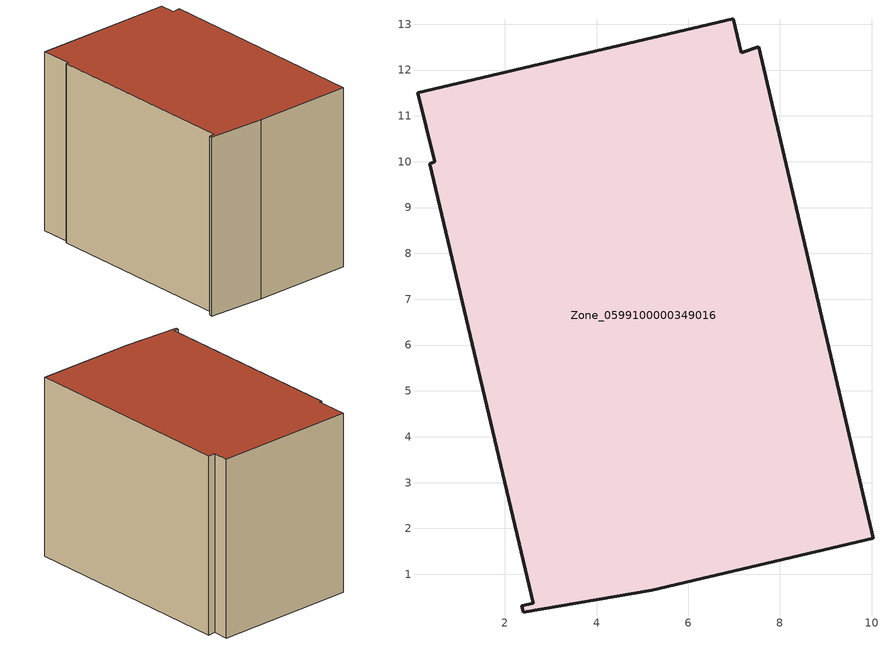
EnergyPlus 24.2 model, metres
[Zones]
Zone_0599100000349016
 floor ground (C_G): 7.54,12.51 10.03,1.79 5.2,0.65 2.4,0.17 2.37,0.31 2.62,0.37 0.36,9.96 0.47,10 0.1,11.5 6.99,13.12 7.16,12.37 z0
 wall outside (C_F): 2.37,0.31 2.4,0.17 5.2,0.65 10.03,1.79 7.54,12.51 7.16,12.37 6.99,13.12 0.1,11.5 0.47,10 0.36,9.96 2.62,0.37 2.37,0.31 z0:8.9
 roof outside (C_R): 10.03,1.79 7.54,12.51 7.16,12.37 6.99,13.12 0.1,11.5 0.47,10 0.36,9.96 2.62,0.37 2.37,0.31 2.4,0.17 5.2,0.65 z8.9
[BUILDING]
Pand.0599100000349016: North Axis=0; Terrain=City; Loads Convergence Tolerance Value=0.04; Temperature Convergence Tolerance Value=0.4; Solar Distribution=FullExterior; Maximum Number of Warmup Days=25; Minimum Number of Warmup Days=1
[Site:Location]
Rotterdam.The.Hague.AP_ZH_NLD Design_Conditions: Latitude=51.96; Longitude=4.45; Time Zone=1; Elevation=-4.5
[SITE:GROUNDTEMPERATURE:BUILDINGSURFACE]
18, 18, 18, 18, 18, 18, 18, 18, 18, 18, 18, 18
[MATERIAL] Thermal Absorptance=0.9; Solar Absorptance=0.7; Visible Absorptance=0.7
Name | Roughness | Thickness | Conductivity | Density | Specific Heat
G.D.1992-2005 | MediumSmooth | 0.15 | 0.06 | 540 | 1210
F.D.1992-2005 | Rough | 0.3 | 0.12 | 1920 | 840
R.D.1992-2005 | MediumRough | 0.2 | 0.08 | 1500 | 1000
[CONSTRUCTION]
C_G: G.D.1992-2005
C_F: F.D.1992-2005
C_R: R.D.1992-2005
[ZONE]
Zone_0599100000349016: Type=1; Multiplier=1; Ceiling Height=Autocalculate; Volume=Autocalculate; Floor Area=autocalculate; Part of Total Floor Area=Yes
[ZONEINFILTRATION:DESIGNFLOWRATE]
Infil_Zone_0599100000349016: Zone or ZoneList or Space or SpaceList=Zone_0599100000349016; Schedule=AlwaysOn; Design Flow Rate Calculation Method=Flow/Area; Flow Rate per Floor Area=0.0021; Constant Term Coefficient=1; Temperature Term Coefficient=0; Velocity Term Coefficient=0; Velocity Squared Term Coefficient=0
[HVACTEMPLATE:ZONE:IDEALLOADSAIRSYSTEM]
Zone_0599100000349016: Maximum Heating Supply Air Temperature=50; Minimum Cooling Supply Air Temperature=13; Maximum Heating Supply Air Humidity Ratio=0.0156; Minimum Cooling Supply Air Humidity Ratio=0.0077; Heating Limit=NoLimit; Cooling Limit=NoLimit; Dehumidification Control Type=ConstantSensibleHeatRatio; Cooling Sensible Heat Ratio=0.7; Dehumidification Setpoint=60; Humidification Control Type=None; Humidification Setpoint=30; Outdoor Air Method=None; Outdoor Air Flow Rate per Person=0.00944; Outdoor Air Flow Rate per Zone Floor Area=0; Outdoor Air Flow Rate per Zone=0; Demand Controlled Ventilation Type=None; Outdoor Air Economizer Type=NoEconomizer; Heat Recovery Type=None; Sensible Heat Recovery Effectiveness=0.7; Latent Heat Recovery Effectiveness=0.65
[ZONECONTROL:THERMOSTAT]
ThermostatControl_Zone_0599100000349016: Zone or ZoneList=Zone_0599100000349016; Control Type Schedule=DualSetpointControlType; Control 1=Thermostat_Zone_0599100000349016; Temperature Difference Between Cutout And Setpoint=0
[THERMOSTATSETPOINT:DUALSETPOINT]
Thermostat_Zone_0599100000349016: Heating Setpoint Temperature Schedule=HeatingSetpoint_Zone_0599100000349016; Cooling Setpoint Temperature Schedule=CoolingSetpoint_Zone_0599100000349016
[SCHEDULE:COMPACT]
HeatingSetpoint_Zone_0599100000349016: Through: 12/31, For: AllDays, Until: 24:00, 21
CoolingSetpoint_Zone_0599100000349016: Through: 12/31, For: AllDays, Until: 24:00, 24
DualSetpointControlType: Through: 12/31, For: AllDays, Until: 24:00, 4
AlwaysOn: Through: 12/31, For: AllDays, Until: 24:00, 1
